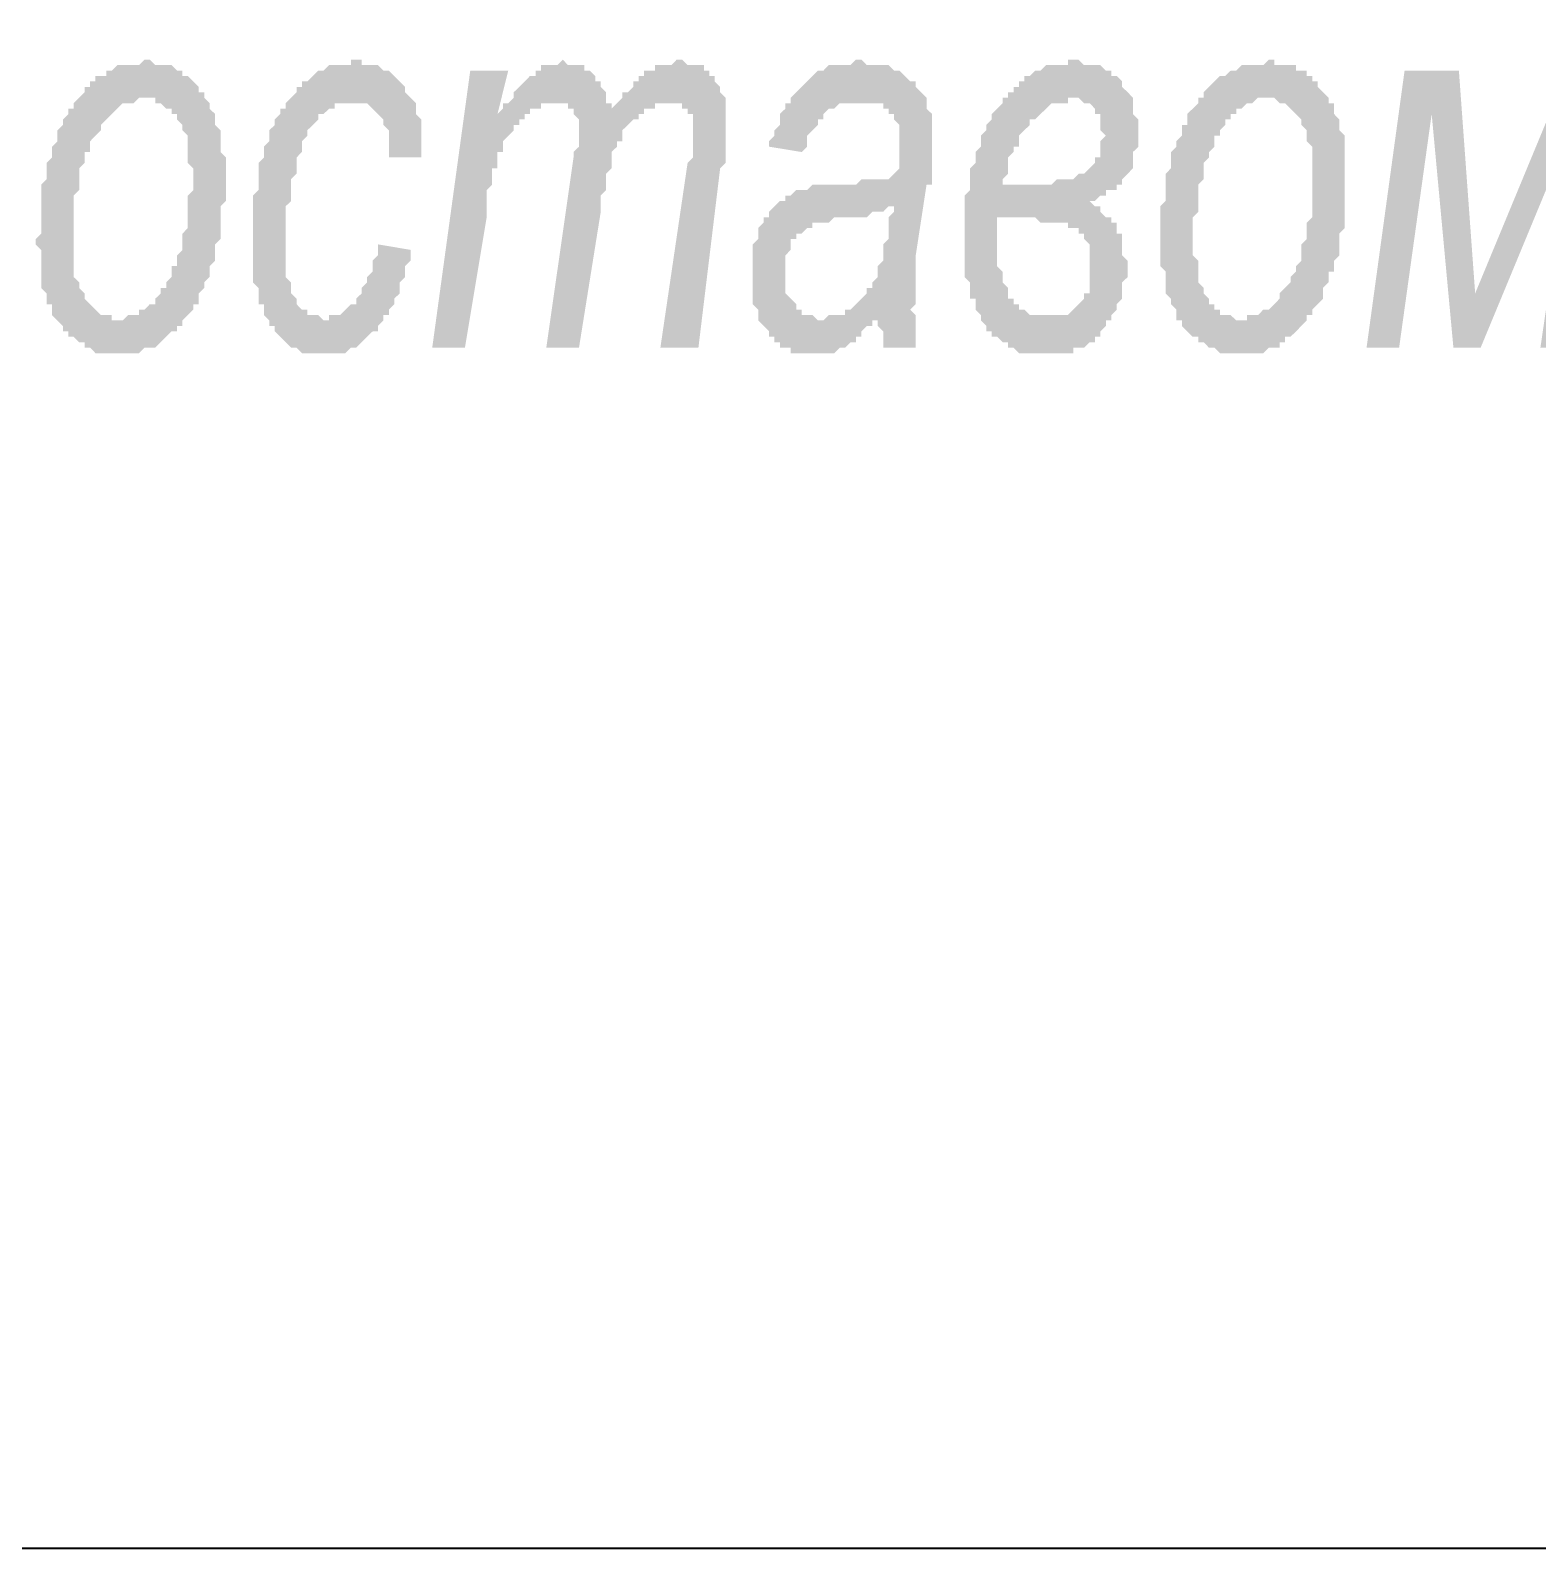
# Model space of a CAD drawing. Header units: millimetres. Extents: x 1372 to 666090, y 1285 to 31551.
# Drawn here: x 509580 to 510737, y 2747 to 3913 of the extents above; entities that cross this region are included whole.
import ezdxf

# ---------------------------------------------------------------- set-up
doc = ezdxf.new("R2010")
doc.units = ezdxf.units.MM
doc.layers.add('PDF _2D-чертеж - Общий_Ном._пера__21', color=7, linetype='Continuous')
doc.layers.add('PDF _75-АЗ Штамп', color=7, linetype='Continuous')

msp = doc.modelspace()

# ---------------------------------------------------------------- hatches: boundary and pattern name
at = {"layer": 'PDF _75-АЗ Штамп', "transparency": 33554559}
h = msp.add_hatch(color=256, dxfattribs=at)
h.paths.add_polyline_path([(509583.7, 3748.5), (509583.7, 3752.6), (509587.9, 3756.8), (509587.9, 3765.2), (509587.9, 3769.3), (509587.9, 3773.5), (509587.9, 3777.7), (509587.9, 3781.8), (509587.9, 3786), (509587.9, 3790.2), (509587.9, 3790.2), (509587.9, 3794.3), (509592.1, 3798.5), (509592.1, 3802.7), (509592.1, 3806.9), (509592.1, 3811), (509596.3, 3815.2), (509596.3, 3819.4), (509596.3, 3823.5), (509596.3, 3823.5), (509600.4, 3827.7), (509600.4, 3831.9), (509600.4, 3836.1), (509604.6, 3840.2), (509604.6, 3840.2), (509604.6, 3844.4), (509608.8, 3848.6), (509608.8, 3852.7), (509612.9, 3852.7), (509612.9, 3856.9), (509617.1, 3861.1), (509617.1, 3861.1), (509621.3, 3865.3), (509621.3, 3869.4), (509625.5, 3869.4), (509625.5, 3873.6), (509629.6, 3873.6), (509629.6, 3877.8), (509633.8, 3877.8), (509638, 3877.8), (509638, 3881.9), (509642.1, 3881.9), (509642.1, 3881.9), (509646.3, 3886.1), (509650.5, 3886.1), (509650.5, 3886.1), (509654.7, 3886.1), (509658.8, 3886.1), (509658.8, 3886.1), (509663, 3886.1), (509667.2, 3890.3), (509667.2, 3890.3), (509671.3, 3890.3), (509675.5, 3886.1), (509675.5, 3886.1), (509679.7, 3886.1), (509683.9, 3886.1), (509683.9, 3886.1), (509688, 3886.1), (509692.2, 3881.9), (509692.2, 3881.9), (509696.4, 3881.9), (509696.4, 3877.8), (509700.5, 3877.8), (509704.7, 3873.6), (509704.7, 3873.6), (509708.9, 3869.4), (509708.9, 3865.3), (509713.1, 3865.3), (509713.1, 3865.3), (509713.1, 3861.1), (509717.2, 3856.9), (509717.2, 3856.9), (509717.2, 3852.7), (509721.4, 3848.6), (509721.4, 3844.4), (509721.4, 3840.2), (509721.4, 3840.2), (509725.6, 3836.1), (509725.6, 3831.9), (509725.6, 3827.7), (509725.6, 3823.5), (509725.6, 3819.4), (509729.7, 3815.2), (509729.7, 3811), (509729.7, 3806.9), (509729.7, 3802.7), (509729.7, 3798.5), (509729.7, 3794.3), (509729.7, 3790.2), (509729.7, 3786), (509729.7, 3781.8), (509725.6, 3777.7), (509725.6, 3773.5), (509725.6, 3769.3), (509725.6, 3765.2), (509725.6, 3761), (509725.6, 3756.8), (509725.6, 3752.6), (509721.4, 3748.5), (509721.4, 3744.3), (509721.4, 3740.1), (509721.4, 3736), (509721.4, 3736), (509717.2, 3731.8), (509717.2, 3727.6), (509717.2, 3727.6), (509717.2, 3723.4), (509713.1, 3719.3), (509713.1, 3715.1), (509708.9, 3710.9), (509708.9, 3706.8), (509708.9, 3702.6), (509704.7, 3702.6), (509704.7, 3698.4), (509700.5, 3694.2), (509700.5, 3694.2), (509696.4, 3690.1), (509696.4, 3685.9), (509692.2, 3685.9), (509692.2, 3681.7), (509688, 3681.7), (509688, 3681.7), (509683.9, 3677.6), (509683.9, 3677.6), (509679.7, 3673.4), (509679.7, 3673.4), (509675.5, 3669.2), (509671.3, 3669.2), (509671.3, 3669.2), (509667.2, 3669.2), (509663, 3665), (509663, 3665), (509658.8, 3665), (509654.7, 3665), (509654.7, 3665), (509650.5, 3665), (509646.3, 3665), (509646.3, 3665), (509646.3, 3665), (509642.1, 3665), (509638, 3665), (509633.8, 3665), (509633.8, 3665), (509629.6, 3665), (509625.5, 3669.2), (509625.5, 3669.2), (509621.3, 3669.2), (509621.3, 3673.4), (509617.1, 3673.4), (509617.1, 3673.4), (509612.9, 3677.6), (509608.8, 3677.6), (509608.8, 3681.7), (509604.6, 3681.7), (509604.6, 3685.9), (509600.4, 3690.1), (509600.4, 3690.1), (509596.3, 3694.2), (509596.3, 3698.4), (509596.3, 3702.6), (509592.1, 3702.6), (509592.1, 3706.8), (509592.1, 3710.9), (509587.9, 3715.1), (509587.9, 3719.3), (509587.9, 3723.4), (509587.9, 3727.6), (509587.9, 3731.8), (509587.9, 3736), (509587.9, 3740.1), (509587.9, 3744.3), (509583.7, 3748.5), (509583.7, 3748.5)], flags=0)
h.paths.add_polyline_path([(509612.9, 3752.6), (509612.9, 3748.5), (509612.9, 3744.3), (509612.9, 3740.1), (509612.9, 3736), (509612.9, 3731.8), (509612.9, 3727.6), (509612.9, 3723.4), (509617.1, 3719.3), (509617.1, 3715.1), (509617.1, 3715.1), (509621.3, 3710.9), (509621.3, 3706.8), (509621.3, 3706.8), (509625.5, 3702.6), (509625.5, 3702.6), (509629.6, 3698.4), (509629.6, 3698.4), (509633.8, 3694.2), (509633.8, 3694.2), (509638, 3694.2), (509642.1, 3694.2), (509642.1, 3690.1), (509646.3, 3690.1), (509646.3, 3690.1), (509650.5, 3690.1), (509654.7, 3694.2), (509654.7, 3694.2), (509658.8, 3694.2), (509663, 3694.2), (509663, 3698.4), (509667.2, 3698.4), (509667.2, 3698.4), (509671.3, 3702.6), (509675.5, 3702.6), (509675.5, 3706.8), (509679.7, 3710.9), (509679.7, 3710.9), (509679.7, 3715.1), (509683.9, 3715.1), (509683.9, 3719.3), (509688, 3723.4), (509688, 3727.6), (509688, 3731.8), (509692.2, 3731.8), (509692.2, 3736), (509692.2, 3740.1), (509696.4, 3744.3), (509696.4, 3748.5), (509696.4, 3752.6), (509696.4, 3756.8), (509700.5, 3761), (509700.5, 3761), (509700.5, 3765.2), (509700.5, 3769.3), (509700.5, 3773.5), (509700.5, 3777.7), (509700.5, 3781.8), (509700.5, 3786), (509704.7, 3790.2), (509704.7, 3794.3), (509704.7, 3798.5), (509704.7, 3798.5), (509704.7, 3802.7), (509704.7, 3806.9), (509700.5, 3811), (509700.5, 3815.2), (509700.5, 3819.4), (509700.5, 3823.5), (509700.5, 3827.7), (509700.5, 3831.9), (509696.4, 3836.1), (509696.4, 3836.1), (509696.4, 3840.2), (509692.2, 3844.4), (509692.2, 3844.4), (509692.2, 3848.6), (509688, 3848.6), (509688, 3852.7), (509683.9, 3852.7), (509679.7, 3856.9), (509679.7, 3856.9), (509675.5, 3856.9), (509675.5, 3861.1), (509671.3, 3861.1), (509667.2, 3861.1), (509667.2, 3861.1), (509663, 3861.1), (509663, 3861.1), (509658.8, 3856.9), (509654.7, 3856.9), (509654.7, 3856.9), (509650.5, 3856.9), (509646.3, 3852.7), (509646.3, 3852.7), (509646.3, 3852.7), (509642.1, 3848.6), (509642.1, 3848.6), (509638, 3844.4), (509638, 3844.4), (509633.8, 3840.2), (509633.8, 3836.1), (509629.6, 3831.9), (509629.6, 3831.9), (509625.5, 3827.7), (509625.5, 3823.5), (509625.5, 3819.4), (509621.3, 3819.4), (509621.3, 3815.2), (509621.3, 3811), (509617.1, 3806.9), (509617.1, 3802.7), (509617.1, 3798.5), (509617.1, 3794.3), (509617.1, 3790.2), (509612.9, 3786), (509612.9, 3781.8), (509612.9, 3777.7), (509612.9, 3773.5), (509612.9, 3769.3), (509612.9, 3765.2), (509612.9, 3761), (509612.9, 3756.8), (509612.9, 3752.6), (509612.9, 3752.6)], flags=0)
for points in [[(509846.5, 3748.5), (509871.6, 3744.3), (509871.6, 3740.1), (509871.6, 3736), (509867.4, 3731.8), (509867.4, 3727.6), (509867.4, 3723.4), (509863.2, 3719.3), (509863.2, 3715.1), (509863.2, 3710.9), (509859, 3706.8), (509859, 3702.6), (509859, 3702.6), (509854.9, 3698.4), (509854.9, 3694.2), (509850.7, 3694.2), (509850.7, 3690.1), (509846.5, 3685.9), (509846.5, 3685.9), (509846.5, 3681.7), (509842.4, 3681.7), (509838.2, 3677.6), (509838.2, 3677.6), (509834, 3673.4), (509834, 3673.4), (509829.8, 3669.2), (509825.7, 3669.2), (509825.7, 3669.2), (509821.5, 3665), (509821.5, 3665), (509817.3, 3665), (509813.2, 3665), (509813.2, 3665), (509809, 3665), (509804.8, 3665), (509804.8, 3665), (509800.7, 3665), (509796.5, 3665), (509796.5, 3665), (509792.3, 3665), (509788.1, 3665), (509788.1, 3665), (509784, 3669.2), (509779.8, 3669.2), (509779.8, 3669.2), (509775.6, 3673.4), (509775.6, 3673.4), (509771.5, 3677.6), (509771.5, 3677.6), (509767.3, 3681.7), (509767.3, 3685.9), (509763.1, 3685.9), (509763.1, 3690.1), (509763.1, 3690.1), (509758.9, 3694.2), (509758.9, 3698.4), (509758.9, 3702.6), (509754.8, 3702.6), (509754.8, 3706.8), (509754.8, 3710.9), (509754.8, 3715.1), (509750.6, 3719.3), (509750.6, 3723.4), (509750.6, 3727.6), (509750.6, 3731.8), (509750.6, 3736), (509750.6, 3740.1), (509750.6, 3744.3), (509750.6, 3748.5), (509750.6, 3748.5), (509750.6, 3752.6), (509750.6, 3756.8), (509750.6, 3761), (509750.6, 3765.2), (509750.6, 3769.3), (509750.6, 3773.5), (509750.6, 3777.7), (509750.6, 3781.8), (509750.6, 3786), (509754.8, 3790.2), (509754.8, 3794.3), (509754.8, 3798.5), (509754.8, 3802.7), (509754.8, 3806.9), (509754.8, 3811), (509758.9, 3815.2), (509758.9, 3819.4), (509758.9, 3819.4), (509758.9, 3823.5), (509763.1, 3827.7), (509763.1, 3831.9), (509763.1, 3836.1), (509767.3, 3840.2), (509767.3, 3840.2), (509767.3, 3844.4), (509771.5, 3848.6), (509771.5, 3852.7), (509775.6, 3852.7), (509775.6, 3856.9), (509779.8, 3861.1), (509779.8, 3861.1), (509784, 3865.3), (509784, 3869.4), (509788.1, 3869.4), (509788.1, 3869.4), (509788.1, 3873.6), (509792.3, 3873.6), (509796.5, 3877.8), (509796.5, 3877.8), (509800.7, 3881.9), (509800.7, 3881.9), (509804.8, 3881.9), (509809, 3886.1), (509809, 3886.1), (509813.2, 3886.1), (509817.3, 3886.1), (509817.3, 3886.1), (509821.5, 3886.1), (509825.7, 3886.1), (509825.7, 3890.3), (509829.8, 3890.3), (509834, 3890.3), (509834, 3886.1), (509838.2, 3886.1), (509842.4, 3886.1), (509842.4, 3886.1), (509846.5, 3886.1), (509850.7, 3881.9), (509850.7, 3881.9), (509854.9, 3881.9), (509859, 3877.8), (509859, 3877.8), (509863.2, 3873.6), (509863.2, 3873.6), (509867.4, 3869.4), (509867.4, 3869.4), (509867.4, 3865.3), (509871.6, 3861.1), (509871.6, 3861.1), (509875.7, 3856.9), (509875.7, 3852.7), (509875.7, 3848.6), (509879.9, 3844.4), (509879.9, 3844.4), (509879.9, 3840.2), (509879.9, 3836.1), (509879.9, 3831.9), (509879.9, 3827.7), (509879.9, 3823.5), (509879.9, 3819.4), (509879.9, 3815.2), (509854.9, 3815.2), (509854.9, 3819.4), (509854.9, 3823.5), (509854.9, 3827.7), (509854.9, 3831.9), (509854.9, 3836.1), (509850.7, 3840.2), (509850.7, 3840.2), (509850.7, 3844.4), (509846.5, 3848.6), (509846.5, 3848.6), (509842.4, 3852.7), (509842.4, 3852.7), (509838.2, 3856.9), (509838.2, 3856.9), (509834, 3856.9), (509829.8, 3856.9), (509825.7, 3856.9), (509825.7, 3856.9), (509821.5, 3856.9), (509821.5, 3856.9), (509817.3, 3856.9), (509813.2, 3856.9), (509813.2, 3852.7), (509809, 3852.7), (509809, 3852.7), (509804.8, 3848.6), (509800.7, 3848.6), (509800.7, 3844.4), (509800.7, 3844.4), (509796.5, 3840.2), (509796.5, 3840.2), (509792.3, 3836.1), (509792.3, 3831.9), (509792.3, 3831.9), (509788.1, 3827.7), (509788.1, 3823.5), (509788.1, 3819.4), (509784, 3815.2), (509784, 3811), (509784, 3806.9), (509784, 3802.7), (509784, 3802.7), (509779.8, 3798.5), (509779.8, 3794.3), (509779.8, 3790.2), (509779.8, 3786), (509779.8, 3781.8), (509775.6, 3777.7), (509775.6, 3773.5), (509775.6, 3769.3), (509775.6, 3765.2), (509775.6, 3761), (509775.6, 3756.8), (509775.6, 3752.6), (509775.6, 3748.5), (509775.6, 3748.5), (509775.6, 3740.1), (509775.6, 3736), (509775.6, 3731.8), (509775.6, 3727.6), (509775.6, 3723.4), (509779.8, 3719.3), (509779.8, 3715.1), (509779.8, 3715.1), (509779.8, 3710.9), (509784, 3706.8), (509784, 3706.8), (509784, 3702.6), (509788.1, 3698.4), (509792.3, 3698.4), (509792.3, 3694.2), (509796.5, 3694.2), (509796.5, 3694.2), (509800.7, 3694.2), (509804.8, 3690.1), (509804.8, 3690.1), (509809, 3690.1), (509809, 3694.2), (509813.2, 3694.2), (509817.3, 3694.2), (509817.3, 3694.2), (509821.5, 3698.4), (509821.5, 3698.4), (509825.7, 3702.6), (509829.8, 3702.6), (509829.8, 3706.8), (509829.8, 3706.8), (509834, 3710.9), (509834, 3710.9), (509834, 3715.1), (509838.2, 3719.3), (509838.2, 3723.4), (509842.4, 3727.6), (509842.4, 3727.6), (509842.4, 3731.8), (509842.4, 3736), (509846.5, 3740.1), (509846.5, 3748.5), (509846.5, 3748.5)], [(509888.2, 3669.2), (509917.4, 3881.9), (509946.6, 3881.9), (509938.3, 3848.6), (509942.5, 3852.7), (509942.5, 3856.9), (509946.6, 3856.9), (509950.8, 3861.1), (509950.8, 3865.3), (509955, 3869.4), (509955, 3869.4), (509959.2, 3873.6), (509959.2, 3873.6), (509963.3, 3877.8), (509963.3, 3877.8), (509967.5, 3877.8), (509967.5, 3881.9), (509971.7, 3881.9), (509971.7, 3886.1), (509975.8, 3886.1), (509980, 3886.1), (509980, 3886.1), (509984.2, 3886.1), (509988.4, 3890.3), (509988.4, 3890.3), (509992.5, 3886.1), (509996.7, 3886.1), (510000.9, 3886.1), (510000.9, 3886.1), (510005, 3886.1), (510005, 3881.9), (510009.2, 3881.9), (510013.4, 3877.8), (510013.4, 3877.8), (510013.4, 3873.6), (510017.6, 3873.6), (510017.6, 3869.4), (510021.7, 3865.3), (510021.7, 3861.1), (510021.7, 3856.9), (510025.9, 3856.9), (510025.9, 3852.7), (510025.9, 3848.6), (510025.9, 3852.7), (510030.1, 3856.9), (510030.1, 3856.9), (510034.2, 3861.1), (510034.2, 3865.3), (510038.4, 3865.3), (510042.6, 3869.4), (510042.6, 3873.6), (510046.8, 3873.6), (510046.8, 3877.8), (510050.9, 3877.8), (510050.9, 3877.8), (510050.9, 3881.9), (510055.1, 3881.9), (510059.3, 3881.9), (510059.3, 3886.1), (510063.4, 3886.1), (510067.6, 3886.1), (510067.6, 3886.1), (510071.8, 3886.1), (510075.9, 3890.3), (510075.9, 3890.3), (510080.1, 3890.3), (510084.3, 3886.1), (510088.5, 3886.1), (510088.5, 3886.1), (510092.6, 3886.1), (510096.8, 3886.1), (510096.8, 3881.9), (510101, 3881.9), (510101, 3877.8), (510105.1, 3877.8), (510105.1, 3873.6), (510105.1, 3873.6), (510109.3, 3869.4), (510109.3, 3865.3), (510109.3, 3865.3), (510113.5, 3861.1), (510113.5, 3856.9), (510113.5, 3852.7), (510113.5, 3848.6), (510113.5, 3844.4), (510113.5, 3840.2), (510113.5, 3836.1), (510113.5, 3831.9), (510113.5, 3831.9), (510113.5, 3827.7), (510113.5, 3823.5), (510113.5, 3819.4), (510113.5, 3811), (510109.3, 3806.9), (510109.3, 3806.9), (510092.6, 3669.2), (510063.4, 3669.2), (510084.3, 3811), (510088.5, 3815.2), (510088.5, 3819.4), (510088.5, 3823.5), (510088.5, 3827.7), (510088.5, 3831.9), (510088.5, 3836.1), (510088.5, 3836.1), (510088.5, 3840.2), (510088.5, 3844.4), (510088.5, 3848.6), (510084.3, 3848.6), (510084.3, 3852.7), (510080.1, 3852.7), (510080.1, 3856.9), (510075.9, 3856.9), (510075.9, 3856.9), (510071.8, 3856.9), (510071.8, 3856.9), (510067.6, 3856.9), (510063.4, 3856.9), (510063.4, 3856.9), (510059.3, 3856.9), (510059.3, 3852.7), (510055.1, 3852.7), (510050.9, 3852.7), (510050.9, 3848.6), (510046.8, 3848.6), (510046.8, 3844.4), (510042.6, 3844.4), (510038.4, 3840.2), (510038.4, 3840.2), (510034.2, 3836.1), (510034.2, 3831.9), (510034.2, 3827.7), (510030.1, 3827.7), (510030.1, 3823.5), (510030.1, 3823.5), (510025.9, 3819.4), (510025.9, 3815.2), (510025.9, 3815.2), (510025.9, 3811), (510025.9, 3806.9), (510021.7, 3802.7), (510021.7, 3798.5), (510021.7, 3794.3), (510021.7, 3790.2), (510017.6, 3786), (510017.6, 3781.8), (510017.6, 3777.7), (510017.6, 3773.5), (510000.9, 3669.2), (509975.8, 3669.2), (509996.7, 3815.2), (509996.7, 3819.4), (510000.9, 3823.5), (510000.9, 3827.7), (510000.9, 3831.9), (510000.9, 3836.1), (510000.9, 3836.1), (510000.9, 3840.2), (510000.9, 3844.4), (509996.7, 3848.6), (509996.7, 3848.6), (509996.7, 3852.7), (509992.5, 3852.7), (509992.5, 3856.9), (509988.4, 3856.9), (509984.2, 3856.9), (509984.2, 3856.9), (509980, 3856.9), (509980, 3856.9), (509975.8, 3856.9), (509971.7, 3856.9), (509971.7, 3852.7), (509967.5, 3852.7), (509963.3, 3852.7), (509963.3, 3848.6), (509959.2, 3848.6), (509959.2, 3844.4), (509955, 3844.4), (509955, 3840.2), (509950.8, 3840.2), (509950.8, 3836.1), (509946.6, 3831.9), (509946.6, 3831.9), (509942.5, 3827.7), (509942.5, 3823.5), (509942.5, 3819.4), (509938.3, 3819.4), (509938.3, 3815.2), (509938.3, 3811), (509938.3, 3806.9), (509934.1, 3806.9), (509934.1, 3802.7), (509934.1, 3798.5), (509934.1, 3794.3), (509930, 3790.2), (509930, 3786), (509930, 3781.8), (509930, 3773.5), (509930, 3769.3), (509930, 3769.3), (509913.3, 3669.2)], [(510634.9, 3881.9), (510676.6, 3881.9), (510689.1, 3710.9), (510760, 3881.9), (510797.6, 3881.9), (510764.2, 3669.2), (510739.2, 3669.2), (510764.2, 3840.2), (510693.3, 3669.2), (510672.4, 3669.2), (510655.7, 3848.6), (510630.7, 3669.2), (510605.7, 3669.2)]]:
    msp.add_hatch(color=256, dxfattribs=at).paths.add_polyline_path(points)
h = msp.add_hatch(color=256, dxfattribs=at)
h.paths.add_polyline_path([(510230.3, 3694.2), (510230.3, 3690.1), (510226.1, 3690.1), (510226.1, 3685.9), (510221.9, 3685.9), (510217.8, 3681.7), (510217.8, 3677.6), (510213.6, 3677.6), (510213.6, 3673.4), (510209.4, 3673.4), (510209.4, 3673.4), (510205.3, 3669.2), (510205.3, 3669.2), (510201.1, 3669.2), (510196.9, 3665), (510196.9, 3665), (510192.7, 3665), (510188.6, 3665), (510188.6, 3665), (510184.4, 3665), (510180.2, 3665), (510180.2, 3665), (510176.1, 3665), (510171.9, 3665), (510171.9, 3665), (510167.7, 3665), (510163.5, 3665), (510163.5, 3669.2), (510159.4, 3669.2), (510155.2, 3669.2), (510155.2, 3673.4), (510151, 3673.4), (510151, 3677.6), (510146.9, 3677.6), (510146.9, 3681.7), (510142.7, 3685.9), (510142.7, 3685.9), (510138.5, 3690.1), (510138.5, 3694.2), (510138.5, 3698.4), (510138.5, 3698.4), (510134.3, 3702.6), (510134.3, 3706.8), (510134.3, 3710.9), (510134.3, 3715.1), (510134.3, 3719.3), (510134.3, 3723.4), (510134.3, 3727.6), (510134.3, 3731.8), (510134.3, 3736), (510134.3, 3740.1), (510134.3, 3744.3), (510134.3, 3744.3), (510134.3, 3748.5), (510138.5, 3752.6), (510138.5, 3756.8), (510138.5, 3756.8), (510138.5, 3761), (510142.7, 3765.2), (510142.7, 3769.3), (510146.9, 3769.3), (510146.9, 3773.5), (510151, 3777.7), (510151, 3777.7), (510155.2, 3781.8), (510155.2, 3781.8), (510159.4, 3781.8), (510159.4, 3786), (510163.5, 3786), (510167.7, 3790.2), (510167.7, 3790.2), (510171.9, 3790.2), (510176.1, 3790.2), (510176.1, 3790.2), (510180.2, 3794.3), (510180.2, 3794.3), (510184.4, 3794.3), (510184.4, 3794.3), (510188.6, 3794.3), (510192.7, 3794.3), (510192.7, 3794.3), (510196.9, 3794.3), (510201.1, 3794.3), (510205.3, 3794.3), (510209.4, 3794.3), (510209.4, 3794.3), (510213.6, 3794.3), (510217.8, 3798.5), (510221.9, 3798.5), (510226.1, 3798.5), (510226.1, 3798.5), (510230.3, 3798.5), (510234.5, 3798.5), (510234.5, 3798.5), (510238.6, 3798.5), (510242.8, 3802.7), (510242.8, 3802.7), (510242.8, 3802.7), (510242.8, 3802.7), (510247, 3806.9), (510247, 3811), (510247, 3815.2), (510247, 3819.4), (510247, 3823.5), (510247, 3827.7), (510247, 3827.7), (510247, 3831.9), (510247, 3836.1), (510247, 3840.2), (510242.8, 3844.4), (510242.8, 3844.4), (510242.8, 3848.6), (510238.6, 3848.6), (510238.6, 3852.7), (510234.5, 3852.7), (510234.5, 3856.9), (510230.3, 3856.9), (510226.1, 3856.9), (510226.1, 3856.9), (510221.9, 3856.9), (510217.8, 3856.9), (510213.6, 3856.9), (510213.6, 3856.9), (510209.4, 3856.9), (510205.3, 3856.9), (510201.1, 3856.9), (510201.1, 3856.9), (510196.9, 3852.7), (510196.9, 3852.7), (510192.7, 3852.7), (510188.6, 3848.6), (510188.6, 3848.6), (510188.6, 3844.4), (510184.4, 3844.4), (510184.4, 3840.2), (510180.2, 3836.1), (510180.2, 3836.1), (510176.1, 3831.9), (510176.1, 3827.7), (510176.1, 3823.5), (510171.9, 3819.4), (510171.9, 3819.4), (510146.9, 3823.5), (510146.9, 3827.7), (510151, 3831.9), (510151, 3836.1), (510151, 3836.1), (510155.2, 3840.2), (510155.2, 3844.4), (510155.2, 3848.6), (510159.4, 3852.7), (510159.4, 3856.9), (510163.5, 3856.9), (510163.5, 3861.1), (510167.7, 3865.3), (510167.7, 3865.3), (510171.9, 3869.4), (510171.9, 3869.4), (510171.9, 3869.4), (510176.1, 3873.6), (510176.1, 3873.6), (510180.2, 3877.8), (510180.2, 3877.8), (510184.4, 3881.9), (510188.6, 3881.9), (510188.6, 3881.9), (510192.7, 3886.1), (510196.9, 3886.1), (510196.9, 3886.1), (510201.1, 3886.1), (510205.3, 3886.1), (510205.3, 3886.1), (510209.4, 3886.1), (510213.6, 3890.3), (510217.8, 3890.3), (510217.8, 3890.3), (510217.8, 3890.3), (510221.9, 3886.1), (510226.1, 3886.1), (510230.3, 3886.1), (510230.3, 3886.1), (510234.5, 3886.1), (510238.6, 3886.1), (510242.8, 3881.9), (510242.8, 3881.9), (510247, 3881.9), (510247, 3881.9), (510251.1, 3877.8), (510251.1, 3877.8), (510255.3, 3873.6), (510259.5, 3873.6), (510259.5, 3869.4), (510259.5, 3869.4), (510263.7, 3865.3), (510263.7, 3865.3), (510267.8, 3861.1), (510267.8, 3856.9), (510267.8, 3852.7), (510272, 3848.6), (510272, 3848.6), (510272, 3844.4), (510272, 3840.2), (510272, 3836.1), (510272, 3831.9), (510272, 3827.7), (510272, 3823.5), (510272, 3819.4), (510272, 3819.4), (510272, 3815.2), (510272, 3811), (510272, 3806.9), (510272, 3798.5), (510272, 3794.3), (510267.8, 3794.3), (510259.5, 3740.1), (510259.5, 3736), (510259.5, 3727.6), (510259.5, 3723.4), (510259.5, 3719.3), (510259.5, 3715.1), (510259.5, 3710.9), (510259.5, 3706.8), (510259.5, 3702.6), (510259.5, 3702.6), (510255.3, 3698.4), (510255.3, 3698.4), (510259.5, 3694.2), (510259.5, 3690.1), (510259.5, 3685.9), (510259.5, 3681.7), (510259.5, 3677.6), (510259.5, 3673.4), (510259.5, 3669.2), (510259.5, 3669.2), (510234.5, 3669.2), (510234.5, 3673.4), (510234.5, 3673.4), (510234.5, 3677.6), (510234.5, 3681.7), (510230.3, 3685.9), (510230.3, 3694.2), (510230.3, 3694.2)], flags=0)
h.paths.add_polyline_path([(510242.8, 3777.7), (510238.6, 3777.7), (510234.5, 3773.5), (510234.5, 3773.5), (510230.3, 3773.5), (510230.3, 3773.5), (510226.1, 3773.5), (510226.1, 3773.5), (510221.9, 3769.3), (510221.9, 3769.3), (510217.8, 3769.3), (510213.6, 3769.3), (510209.4, 3769.3), (510209.4, 3769.3), (510205.3, 3769.3), (510201.1, 3769.3), (510196.9, 3769.3), (510192.7, 3765.2), (510192.7, 3765.2), (510188.6, 3765.2), (510184.4, 3765.2), (510184.4, 3765.2), (510180.2, 3765.2), (510180.2, 3761), (510176.1, 3761), (510176.1, 3761), (510176.1, 3761), (510171.9, 3756.8), (510167.7, 3756.8), (510167.7, 3752.6), (510163.5, 3752.6), (510163.5, 3748.5), (510163.5, 3748.5), (510163.5, 3744.3), (510159.4, 3740.1), (510159.4, 3736), (510159.4, 3731.8), (510159.4, 3727.6), (510159.4, 3727.6), (510159.4, 3723.4), (510159.4, 3719.3), (510159.4, 3715.1), (510159.4, 3710.9), (510163.5, 3706.8), (510163.5, 3706.8), (510167.7, 3702.6), (510167.7, 3702.6), (510167.7, 3698.4), (510171.9, 3698.4), (510171.9, 3694.2), (510176.1, 3694.2), (510176.1, 3694.2), (510180.2, 3694.2), (510184.4, 3690.1), (510188.6, 3690.1), (510188.6, 3690.1), (510188.6, 3690.1), (510192.7, 3694.2), (510196.9, 3694.2), (510196.9, 3694.2), (510201.1, 3694.2), (510205.3, 3694.2), (510205.3, 3698.4), (510209.4, 3698.4), (510213.6, 3702.6), (510213.6, 3702.6), (510217.8, 3706.8), (510217.8, 3706.8), (510221.9, 3710.9), (510221.9, 3715.1), (510226.1, 3715.1), (510226.1, 3719.3), (510230.3, 3723.4), (510230.3, 3727.6), (510230.3, 3727.6), (510230.3, 3731.8), (510234.5, 3736), (510234.5, 3736), (510234.5, 3740.1), (510234.5, 3744.3), (510234.5, 3748.5), (510238.6, 3752.6), (510238.6, 3756.8), (510238.6, 3761), (510238.6, 3765.2), (510238.6, 3769.3), (510242.8, 3773.5), (510242.8, 3777.7)], flags=0)
h = msp.add_hatch(color=256, dxfattribs=at)
h.paths.add_polyline_path([(510393, 3781.8), (510397.1, 3777.7), (510397.1, 3777.7), (510401.3, 3777.7), (510401.3, 3773.5), (510405.5, 3769.3), (510409.6, 3769.3), (510409.6, 3765.2), (510413.8, 3765.2), (510413.8, 3761), (510413.8, 3756.8), (510418, 3756.8), (510418, 3752.6), (510418, 3748.5), (510418, 3744.3), (510418, 3740.1), (510422.2, 3736), (510422.2, 3731.8), (510422.2, 3731.8), (510422.2, 3727.6), (510422.2, 3723.4), (510418, 3719.3), (510418, 3715.1), (510418, 3710.9), (510418, 3710.9), (510418, 3706.8), (510413.8, 3702.6), (510413.8, 3698.4), (510409.6, 3694.2), (510409.6, 3690.1), (510405.5, 3690.1), (510405.5, 3685.9), (510405.5, 3685.9), (510401.3, 3681.7), (510401.3, 3681.7), (510401.3, 3677.6), (510397.1, 3677.6), (510397.1, 3673.4), (510393, 3673.4), (510388.8, 3669.2), (510388.8, 3669.2), (510384.6, 3669.2), (510380.4, 3669.2), (510380.4, 3665), (510376.3, 3665), (510372.1, 3665), (510372.1, 3665), (510367.9, 3665), (510363.8, 3665), (510359.6, 3665), (510359.6, 3665), (510355.4, 3665), (510351.2, 3665), (510351.2, 3665), (510347.1, 3665), (510342.9, 3665), (510342.9, 3665), (510338.7, 3665), (510334.6, 3669.2), (510334.6, 3669.2), (510330.4, 3669.2), (510330.4, 3673.4), (510326.2, 3673.4), (510326.2, 3673.4), (510322, 3677.6), (510317.9, 3677.6), (510317.9, 3681.7), (510313.7, 3681.7), (510313.7, 3685.9), (510309.5, 3690.1), (510309.5, 3694.2), (510309.5, 3694.2), (510305.4, 3698.4), (510305.4, 3702.6), (510305.4, 3706.8), (510301.2, 3706.8), (510301.2, 3710.9), (510301.2, 3715.1), (510301.2, 3719.3), (510297, 3723.4), (510297, 3727.6), (510297, 3731.8), (510297, 3736), (510297, 3740.1), (510297, 3744.3), (510297, 3748.5), (510297, 3748.5), (510297, 3752.6), (510297, 3756.8), (510297, 3761), (510297, 3765.2), (510297, 3769.3), (510297, 3773.5), (510297, 3777.7), (510297, 3781.8), (510297, 3786), (510301.2, 3790.2), (510301.2, 3794.3), (510301.2, 3798.5), (510301.2, 3802.7), (510301.2, 3806.9), (510305.4, 3811), (510305.4, 3815.2), (510305.4, 3815.2), (510305.4, 3819.4), (510309.5, 3823.5), (510309.5, 3827.7), (510309.5, 3831.9), (510313.7, 3836.1), (510313.7, 3836.1), (510313.7, 3840.2), (510317.9, 3844.4), (510317.9, 3848.6), (510317.9, 3848.6), (510322, 3852.7), (510322, 3852.7), (510326.2, 3856.9), (510326.2, 3861.1), (510330.4, 3861.1), (510330.4, 3865.3), (510334.6, 3865.3), (510334.6, 3869.4), (510338.7, 3869.4), (510338.7, 3873.6), (510342.9, 3873.6), (510342.9, 3877.8), (510347.1, 3877.8), (510351.2, 3881.9), (510351.2, 3881.9), (510355.4, 3881.9), (510355.4, 3881.9), (510359.6, 3886.1), (510363.8, 3886.1), (510363.8, 3886.1), (510367.9, 3886.1), (510372.1, 3886.1), (510376.3, 3886.1), (510376.3, 3890.3), (510380.4, 3890.3), (510380.4, 3890.3), (510384.6, 3890.3), (510388.8, 3886.1), (510393, 3886.1), (510393, 3886.1), (510397.1, 3886.1), (510401.3, 3886.1), (510401.3, 3886.1), (510405.5, 3881.9), (510409.6, 3881.9), (510409.6, 3877.8), (510413.8, 3877.8), (510413.8, 3877.8), (510418, 3873.6), (510418, 3873.6), (510418, 3869.4), (510422.2, 3865.3), (510422.2, 3865.3), (510426.3, 3861.1), (510426.3, 3856.9), (510426.3, 3852.7), (510426.3, 3848.6), (510430.5, 3844.4), (510430.5, 3840.2), (510430.5, 3836.1), (510430.5, 3836.1), (510430.5, 3831.9), (510430.5, 3827.7), (510430.5, 3823.5), (510426.3, 3819.4), (510426.3, 3815.2), (510426.3, 3811), (510426.3, 3806.9), (510422.2, 3802.7), (510422.2, 3802.7), (510422.2, 3802.7), (510418, 3798.5), (510418, 3794.3), (510413.8, 3794.3), (510413.8, 3790.2), (510409.6, 3790.2), (510405.5, 3790.2), (510405.5, 3786), (510401.3, 3786), (510397.1, 3781.8), (510397.1, 3781.8), (510393, 3781.8), (510393, 3781.8)], flags=0)
h.paths.add_polyline_path([(510326.2, 3794.3), (510330.4, 3794.3), (510334.6, 3794.3), (510338.7, 3794.3), (510338.7, 3794.3), (510342.9, 3794.3), (510342.9, 3794.3), (510347.1, 3794.3), (510347.1, 3794.3), (510351.2, 3794.3), (510355.4, 3794.3), (510359.6, 3794.3), (510363.8, 3794.3), (510363.8, 3794.3), (510367.9, 3798.5), (510372.1, 3798.5), (510372.1, 3798.5), (510376.3, 3798.5), (510380.4, 3798.5), (510380.4, 3798.5), (510384.6, 3802.7), (510384.6, 3802.7), (510388.8, 3802.7), (510388.8, 3802.7), (510393, 3806.9), (510393, 3806.9), (510397.1, 3811), (510397.1, 3815.2), (510401.3, 3815.2), (510401.3, 3819.4), (510401.3, 3823.5), (510401.3, 3827.7), (510405.5, 3831.9), (510405.5, 3831.9), (510401.3, 3836.1), (510401.3, 3840.2), (510401.3, 3844.4), (510401.3, 3848.6), (510397.1, 3848.6), (510397.1, 3852.7), (510397.1, 3852.7), (510393, 3856.9), (510388.8, 3856.9), (510388.8, 3856.9), (510384.6, 3861.1), (510380.4, 3861.1), (510380.4, 3861.1), (510376.3, 3861.1), (510376.3, 3856.9), (510372.1, 3856.9), (510367.9, 3856.9), (510367.9, 3856.9), (510363.8, 3856.9), (510359.6, 3852.7), (510359.6, 3852.7), (510355.4, 3848.6), (510355.4, 3848.6), (510351.2, 3844.4), (510347.1, 3844.4), (510347.1, 3844.4), (510347.1, 3840.2), (510342.9, 3836.1), (510342.9, 3836.1), (510338.7, 3831.9), (510338.7, 3827.7), (510338.7, 3823.5), (510334.6, 3823.5), (510334.6, 3819.4), (510330.4, 3815.2), (510330.4, 3811), (510330.4, 3806.9), (510330.4, 3802.7), (510326.2, 3798.5), (510326.2, 3794.3)], flags=0)
h.paths.add_polyline_path([(510322, 3769.3), (510322, 3765.2), (510322, 3761), (510322, 3756.8), (510322, 3752.6), (510322, 3748.5), (510322, 3744.3), (510322, 3740.1), (510322, 3736), (510322, 3731.8), (510326.2, 3727.6), (510326.2, 3727.6), (510326.2, 3723.4), (510326.2, 3719.3), (510330.4, 3715.1), (510330.4, 3710.9), (510330.4, 3710.9), (510330.4, 3706.8), (510334.6, 3706.8), (510334.6, 3702.6), (510338.7, 3702.6), (510338.7, 3698.4), (510342.9, 3698.4), (510347.1, 3694.2), (510347.1, 3694.2), (510351.2, 3694.2), (510355.4, 3694.2), (510355.4, 3694.2), (510359.6, 3694.2), (510363.8, 3694.2), (510363.8, 3694.2), (510367.9, 3694.2), (510372.1, 3694.2), (510372.1, 3694.2), (510376.3, 3694.2), (510380.4, 3698.4), (510380.4, 3698.4), (510384.6, 3702.6), (510384.6, 3702.6), (510384.6, 3702.6), (510388.8, 3706.8), (510388.8, 3710.9), (510393, 3710.9), (510393, 3715.1), (510393, 3719.3), (510393, 3723.4), (510393, 3727.6), (510393, 3731.8), (510393, 3736), (510393, 3740.1), (510393, 3744.3), (510393, 3748.5), (510393, 3748.5), (510388.8, 3752.6), (510388.8, 3756.8), (510384.6, 3756.8), (510384.6, 3761), (510380.4, 3761), (510380.4, 3761), (510380.4, 3761), (510376.3, 3761), (510376.3, 3765.2), (510372.1, 3765.2), (510367.9, 3765.2), (510367.9, 3765.2), (510363.8, 3765.2), (510359.6, 3765.2), (510359.6, 3765.2), (510355.4, 3765.2), (510351.2, 3769.3), (510347.1, 3769.3), (510342.9, 3769.3), (510338.7, 3769.3), (510338.7, 3769.3), (510334.6, 3769.3), (510334.6, 3769.3), (510330.4, 3769.3), (510326.2, 3769.3), (510322, 3769.3)], flags=0)
h = msp.add_hatch(color=256, dxfattribs=at)
h.paths.add_polyline_path([(510447.2, 3748.5), (510447.2, 3752.6), (510447.2, 3756.8), (510447.2, 3765.2), (510447.2, 3769.3), (510447.2, 3773.5), (510447.2, 3777.7), (510451.4, 3781.8), (510451.4, 3786), (510451.4, 3790.2), (510451.4, 3790.2), (510451.4, 3794.3), (510451.4, 3798.5), (510451.4, 3802.7), (510455.5, 3806.9), (510455.5, 3811), (510455.5, 3815.2), (510455.5, 3819.4), (510459.7, 3823.5), (510459.7, 3823.5), (510459.7, 3827.7), (510463.9, 3831.9), (510463.9, 3836.1), (510463.9, 3840.2), (510468, 3840.2), (510468, 3844.4), (510468, 3848.6), (510472.2, 3852.7), (510472.2, 3852.7), (510476.4, 3856.9), (510476.4, 3861.1), (510480.6, 3861.1), (510480.6, 3865.3), (510484.7, 3869.4), (510484.7, 3869.4), (510488.9, 3873.6), (510488.9, 3873.6), (510493.1, 3877.8), (510497.2, 3877.8), (510497.2, 3877.8), (510501.4, 3881.9), (510501.4, 3881.9), (510505.6, 3881.9), (510509.8, 3886.1), (510509.8, 3886.1), (510513.9, 3886.1), (510518.1, 3886.1), (510518.1, 3886.1), (510522.3, 3886.1), (510526.4, 3886.1), (510530.6, 3890.3), (510530.6, 3890.3), (510534.8, 3890.3), (510534.8, 3886.1), (510538.9, 3886.1), (510543.1, 3886.1), (510543.1, 3886.1), (510547.3, 3886.1), (510551.5, 3886.1), (510551.5, 3881.9), (510555.6, 3881.9), (510559.8, 3881.9), (510559.8, 3877.8), (510564, 3877.8), (510564, 3873.6), (510568.1, 3873.6), (510568.1, 3869.4), (510572.3, 3865.3), (510572.3, 3865.3), (510572.3, 3865.3), (510576.5, 3861.1), (510576.5, 3856.9), (510580.7, 3856.9), (510580.7, 3852.7), (510580.7, 3848.6), (510584.8, 3844.4), (510584.8, 3840.2), (510584.8, 3840.2), (510584.8, 3836.1), (510589, 3831.9), (510589, 3827.7), (510589, 3823.5), (510589, 3819.4), (510589, 3815.2), (510589, 3811), (510589, 3806.9), (510589, 3802.7), (510589, 3798.5), (510589, 3794.3), (510589, 3790.2), (510589, 3786), (510589, 3781.8), (510589, 3777.7), (510589, 3773.5), (510589, 3769.3), (510589, 3765.2), (510589, 3761), (510584.8, 3756.8), (510584.8, 3752.6), (510584.8, 3748.5), (510584.8, 3744.3), (510584.8, 3740.1), (510580.7, 3736), (510580.7, 3736), (510580.7, 3731.8), (510580.7, 3727.6), (510576.5, 3727.6), (510576.5, 3723.4), (510576.5, 3719.3), (510572.3, 3715.1), (510572.3, 3710.9), (510572.3, 3706.8), (510568.1, 3702.6), (510568.1, 3702.6), (510564, 3698.4), (510564, 3694.2), (510559.8, 3694.2), (510559.8, 3690.1), (510555.6, 3685.9), (510555.6, 3685.9), (510551.5, 3681.7), (510551.5, 3681.7), (510551.5, 3681.7), (510547.3, 3677.6), (510543.1, 3677.6), (510543.1, 3673.4), (510538.9, 3673.4), (510538.9, 3669.2), (510534.8, 3669.2), (510530.6, 3669.2), (510530.6, 3669.2), (510526.4, 3665), (510522.3, 3665), (510522.3, 3665), (510518.1, 3665), (510513.9, 3665), (510513.9, 3665), (510509.8, 3665), (510509.8, 3665), (510505.6, 3665), (510501.4, 3665), (510501.4, 3665), (510497.2, 3665), (510493.1, 3665), (510493.1, 3665), (510488.9, 3669.2), (510484.7, 3669.2), (510484.7, 3669.2), (510480.6, 3673.4), (510480.6, 3673.4), (510476.4, 3673.4), (510476.4, 3677.6), (510472.2, 3677.6), (510468, 3681.7), (510468, 3681.7), (510463.9, 3685.9), (510463.9, 3690.1), (510459.7, 3690.1), (510459.7, 3694.2), (510459.7, 3698.4), (510455.5, 3702.6), (510455.5, 3702.6), (510455.5, 3706.8), (510451.4, 3710.9), (510451.4, 3715.1), (510451.4, 3719.3), (510451.4, 3723.4), (510451.4, 3727.6), (510447.2, 3731.8), (510447.2, 3736), (510447.2, 3740.1), (510447.2, 3744.3), (510447.2, 3748.5), (510447.2, 3748.5)], flags=0)
h.paths.add_polyline_path([(510472.2, 3752.6), (510472.2, 3748.5), (510472.2, 3744.3), (510472.2, 3740.1), (510476.4, 3736), (510476.4, 3731.8), (510476.4, 3727.6), (510476.4, 3723.4), (510476.4, 3719.3), (510480.6, 3715.1), (510480.6, 3715.1), (510480.6, 3710.9), (510484.7, 3706.8), (510484.7, 3706.8), (510484.7, 3702.6), (510488.9, 3702.6), (510488.9, 3698.4), (510493.1, 3698.4), (510493.1, 3694.2), (510497.2, 3694.2), (510501.4, 3694.2), (510501.4, 3694.2), (510505.6, 3690.1), (510509.8, 3690.1), (510509.8, 3690.1), (510513.9, 3690.1), (510513.9, 3694.2), (510518.1, 3694.2), (510522.3, 3694.2), (510522.3, 3694.2), (510526.4, 3698.4), (510526.4, 3698.4), (510530.6, 3698.4), (510534.8, 3702.6), (510534.8, 3702.6), (510538.9, 3706.8), (510538.9, 3710.9), (510538.9, 3710.9), (510543.1, 3715.1), (510543.1, 3715.1), (510547.3, 3719.3), (510547.3, 3723.4), (510551.5, 3727.6), (510551.5, 3731.8), (510551.5, 3731.8), (510555.6, 3736), (510555.6, 3740.1), (510555.6, 3744.3), (510555.6, 3748.5), (510559.8, 3752.6), (510559.8, 3756.8), (510559.8, 3761), (510559.8, 3761), (510559.8, 3765.2), (510564, 3769.3), (510564, 3773.5), (510564, 3777.7), (510564, 3781.8), (510564, 3786), (510564, 3790.2), (510564, 3794.3), (510564, 3798.5), (510564, 3798.5), (510564, 3802.7), (510564, 3806.9), (510564, 3811), (510564, 3815.2), (510564, 3819.4), (510564, 3823.5), (510559.8, 3827.7), (510559.8, 3831.9), (510559.8, 3836.1), (510559.8, 3836.1), (510555.6, 3840.2), (510555.6, 3844.4), (510555.6, 3844.4), (510551.5, 3848.6), (510551.5, 3848.6), (510547.3, 3852.7), (510547.3, 3852.7), (510543.1, 3856.9), (510538.9, 3856.9), (510538.9, 3856.9), (510534.8, 3861.1), (510534.8, 3861.1), (510530.6, 3861.1), (510530.6, 3861.1), (510526.4, 3861.1), (510522.3, 3861.1), (510518.1, 3856.9), (510518.1, 3856.9), (510513.9, 3856.9), (510513.9, 3856.9), (510509.8, 3852.7), (510505.6, 3852.7), (510505.6, 3852.7), (510505.6, 3848.6), (510501.4, 3848.6), (510501.4, 3844.4), (510497.2, 3844.4), (510497.2, 3840.2), (510493.1, 3836.1), (510493.1, 3831.9), (510488.9, 3831.9), (510488.9, 3827.7), (510488.9, 3823.5), (510484.7, 3819.4), (510484.7, 3819.4), (510484.7, 3815.2), (510480.6, 3811), (510480.6, 3806.9), (510480.6, 3802.7), (510480.6, 3798.5), (510476.4, 3794.3), (510476.4, 3790.2), (510476.4, 3786), (510476.4, 3781.8), (510476.4, 3777.7), (510476.4, 3773.5), (510472.2, 3769.3), (510472.2, 3765.2), (510472.2, 3761), (510472.2, 3756.8), (510472.2, 3752.6), (510472.2, 3752.6)], flags=0)

# ---------------------------------------------------------------- linework, layer by layer
at = {"layer": 'PDF _2D-чертеж - Общий_Ном._пера__21', "lineweight": 40}
msp.add_lwpolyline([(502246.6, 30865.3), (541355.6, 30865.3), (541355.6, 2747.4), (502246.6, 2747.4)], close=True, dxfattribs=at)

doc.saveas('drawing.dxf')
